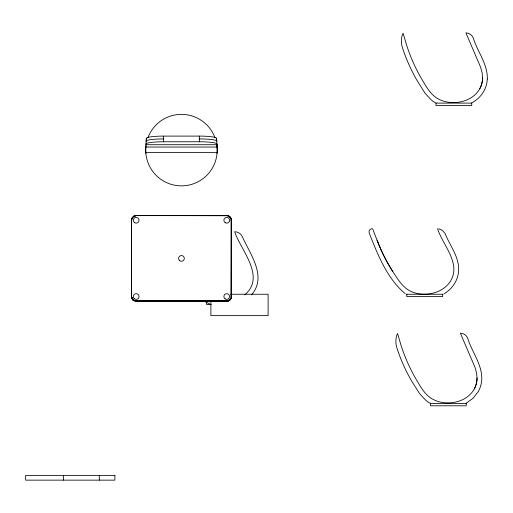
<?xml version="1.0" encoding="UTF-8"?>
<svg xmlns="http://www.w3.org/2000/svg" width="513" height="513" viewBox="0 0 513 513"><rect width="100%" height="100%" fill="white"/><g stroke="black" fill="none" stroke-linecap="round" stroke-linejoin="round"><path stroke-width="0.77" d="M477.045 377.863L477.019 379.069A22.944 22.944 0 0 1 474.294 388.957A23.059 23.059 0 0 0 477.019 377.863L476.603 373.137L475.044 367.462L460.366 333.161A8.33 8.33 0 0 1 467.715 338.214C471.813 351.944 482.246 364.365 481.778 379.299A27.734 27.734 0 0 1 478.469 391.259L473.121 398.223L466.214 403.218L466.214 405.796L430.465 405.796L430.465 403.417L429.637 402.968A29.619 29.619 0 0 1 425.764 400.255L419.711 393.817L411.753 381.23A173.311 173.311 0 0 1 396.991 348.263A21.527 21.527 0 0 1 397.062 334.367L397.601 333.591L400.756 344.364A168.815 168.815 0 0 0 415.863 378.838C419.929 385.475 423.591 392.823 430.029 397.53A24.194 24.194 0 0 0 432.017 398.832L434.78 400.236A32.87 32.87 0 0 0 438.955 401.743C450.401 404.693 463.989 401.98 471.8 392.644A23.643 23.643 0 0 0 474.281 388.95M487.318 78.989C487.786 64.054 477.353 51.64 473.249 37.904A8.33 8.33 0 0 0 465.907 32.858L480.585 67.152L482.143 72.827L482.553 78.758A22.944 22.944 0 0 1 479.835 88.653A23.643 23.643 0 0 1 477.334 92.334C469.523 101.677 455.942 104.389 444.489 101.439A32.87 32.87 0 0 1 440.314 99.926L437.551 98.528A24.194 24.194 0 0 1 435.563 97.226C429.131 92.513 425.457 85.171 421.41 78.527A168.815 168.815 0 0 1 406.29 44.06L403.135 33.287L402.596 34.057A21.527 21.527 0 0 0 402.532 47.953A173.311 173.311 0 0 0 417.287 80.932L425.245 93.507L431.298 99.952A29.619 29.619 0 0 0 435.178 102.658L436.005 103.107L471.748 103.107M131.604 220.058L131.597 296.533M131.469 220.039L131.572 297.021L131.597 220.301M231.1 296.777L231.183 220.308C231.421 218.756 231.036 218.031 230.549 218.365M231.1 220.077L231.459 220.289L231.485 296.527L231.081 297.001M231.164 297.008L231.504 296.52M226.74 215.71L136.182 215.511L134.278 216.011L136.182 215.71M135.945 301.054C136.721 301.49 133.431 300.804 136.189 301.06L226.733 301.06M131.597 219.57C130.783 220.192 132.566 218.211 131.623 219.064M145.846 147.045L146.346 138.35A17.23 2.251 0 0 1 163.576 136.099L199.32 136.099A17.243 2.251 0 0 1 216.582 138.35L217.076 147.045A36.077 35.769 0 0 1 217.076 153.188L216.813 152.778L214.902 152.618L148.193 152.618L146.109 152.778L145.846 153.188A36.077 35.769 0 0 1 145.846 147.045L217.076 147.045M231.299 297.021L231.344 219.045L231.267 219.577M226.983 215.659L135.695 215.633M227.227 215.633C228.471 215.184 230.433 217.724 229.805 216.89M135.695 301.15L135.259 300.894L135.689 301.221L227.233 301.246L228.4 300.868M231.235 297.014C231.741 298.316 229.176 300.285 230.863 298.906M231.113 298.213L231.35 297.021M231.357 297.508L231.478 297.021M135.503 300.855L135.445 301.189M131.552 219.558L131.732 218.57M231.222 297.489L231.434 297.021M227.714 215.71L227.24 215.537M135.227 301.022C133.964 300.842 131.995 299.547 132.598 298.874M131.764 219.359L132.053 217.897M131.835 219.378L131.77 218.859M131.912 219.397L131.963 218.679M231.28 297.502L231.267 297.995M228.061 216.242L228.208 215.755L228.843 216.159M228.439 215.858L228.086 216.153M134.04 300.733L134.246 300.355L134.765 300.9M228.67 215.947L228.112 216.076M131.751 218.583L132.033 218.711M131.854 218.628L132.219 218.281M231.145 298.22L230.042 299.521M230.587 298.765L231.074 298.457L230.465 298.964M132.097 218.217L132.187 217.685L132.598 217.98M132.155 218.249C133.2 216.787 131.783 217.602 132.566 218.224M132.296 218.326L132.675 217.127M229.067 216.723L229.33 216.287L229.875 216.807M229.882 217.159L229.099 216.197M132.405 218.121L132.649 217.736M230.517 298.726L230.132 299.291L230.44 299.521M229.465 216.537L229.119 216.646M230.324 298.874L230.132 299.291M229.914 216.755C229.85 217.672 230.946 217.878 230.19 217.191M133.406 300.349L133.265 299.791M251.408 294.904C267.658 276.654 249.793 253.768 242.226 236.474C240.886 233.62 237.82 231.709 234.672 231.754C240.565 249.902 266.356 276.86 244.675 294.879M133.495 299.868L133.213 300.195L133.688 300.381M230.145 299.605L230.696 299.098M132.732 217.191C134.271 216.242 133.239 216.185 133.098 217.217M132.88 217.326L133.207 216.999M229.734 300.22C227.419 299.919 232.293 300.291 229.131 299.842M229.516 300.349L228.997 300.458L229.978 299.778M230.382 217.345L230.767 218.249M133.047 300.015L132.79 299.291M133.079 299.342L132.848 299.868M229.657 299.791L229.119 300.208M230.812 218.743L230.863 217.903L230.638 218.814M229.369 299.797L229.01 300.054M133.406 216.467L133.797 216.153L134.149 216.787M133.489 216.589L134.477 215.832L135.034 216.005M133.566 216.704L134.028 216.056M229.535 300.374L228.67 300.862L228.477 300.451M133.335 300.054L132.271 298.803M444.155 293.718C452.357 288.986 458.212 280.149 458.622 270.601C459.372 256.866 449.766 245.612 445.072 233.447L442.283 230.324L438.641 228.804M133.72 216.512L134.342 216.172M133.861 216.274L134.278 216.011M228.92 300.323L228.516 300.535M228.869 300.708L229.234 300.381M229.125 300.644L228.625 300.772L228.997 300.458M131.732 298.226L132.335 299.034M134.098 216.21L134.489 215.883M132.072 298.899L131.873 298.451M132.008 298.662C131.155 297.867 132.418 298.072 131.963 297.219M231.222 219.346L231.222 219.089M228.676 300.875L136.189 300.99M132.053 298.38L131.54 297.514L131.995 298.406M231.427 219.545L231.081 219.846M134.521 215.96L135.22 215.755M131.751 298.226L132.11 298.111L131.873 297.232M134.836 216.153L135.278 216.037M132.053 297.655L131.597 297.752L131.854 298.2M227.695 301.022L228.208 301.041M231.485 220.282L231.106 220.308M135.932 301.278L227.676 300.964M131.7 297.489L132.059 297.207M371.919 228.753C369.661 228.836 368.36 231.434 369.354 233.383C377.863 254.884 386.969 278.322 405.097 293.577M131.597 297.508L131.443 297.021M227.458 301.067L226.977 301.054M226.74 301.246L226.97 300.907L226.74 301.272M145.91 144.018A17.448 2.276 0 0 1 163.576 141.768L199.32 141.768A17.461 2.276 0 0 1 217.012 144.018M145.91 144.717L217.012 144.717M372.56 228.715L377.978 242.514M437.576 228.715C441.885 241.995 452.601 253.544 453.87 267.921A23.059 23.059 0 0 1 451.613 279.13A23.643 23.643 0 0 1 449.273 282.913C441.879 292.583 428.426 295.886 416.857 293.442A32.87 32.87 0 0 1 412.625 292.109L411.259 291.544A23.983 23.983 0 0 1 407.758 289.621C401.121 285.196 397.133 278.014 392.804 271.557A168.29 168.29 0 0 1 377.972 242.514M230.767 294.244L268.113 294.244L268.113 315.636L210.894 315.636L210.894 300.58M406.155 294.244L443.245 294.244M211.273 304.382L206.502 304.382L206.502 300.605M430.465 403.417L466.214 403.417M131.482 297.271L131.597 297.752M230.978 298.681L230.869 298.38M227.926 215.87L228.606 216.108M134.56 300.759L133.431 300.323M210.702 304.517L204.501 301.336M229.394 216.64L230.042 217.326M133.527 300.195L133.079 299.983M229.843 216.845L230.529 217.839M133.117 299.945L132.7 299.669M132.822 299.566L132.053 298.906M230.594 217.48L230.869 218.461M132.649 299.111L132.335 298.765M131.886 297.694L131.79 297.239M231.401 219.288L231.26 220.301M216.691 144.204L217.012 146.385A35.596 35.596 0 0 0 216.768 144.525A35.743 35.743 0 0 1 182.083 185.86A35.743 35.743 0 0 1 145.981 145.763M442.572 294.244L442.572 296.623L406.828 296.623L406.828 294.244M436.005 103.107L436.005 105.492L471.748 105.492L471.748 102.908C476.846 100.176 481.226 96.046 483.996 90.942A27.734 27.734 0 0 0 487.305 78.989M231.325 220.301L231.26 296.54M216.582 138.35L216.582 139.812M199.32 136.099L199.32 141.768M163.576 136.099L163.576 141.768M146.346 138.35L146.346 141.28M99.291 475.378L99.291 480.142M63.541 475.378L63.541 480.142M392.798 271.563A168.52 168.52 0 0 1 377.068 240.161M482.56 77.559A23.059 23.059 0 0 1 479.841 88.653M147.872 137.894A35.743 35.743 0 0 1 215.05 137.894M145.91 141.184A17.448 2.276 0 0 1 163.576 138.933M199.32 138.933A17.461 2.276 0 0 1 217.012 141.184M114.886 475.378L25.65 475.378L25.65 480.142L114.886 480.142L114.886 475.378M134.752 222.751A2.86 2.86 0 0 0 139.042 220.276A2.86 2.86 0 0 0 134.752 217.801A2.86 2.86 0 0 0 134.752 222.751M134.669 298.944A2.86 2.86 0 0 0 139.042 296.617A2.86 2.86 0 0 0 134.836 294A2.86 2.86 0 0 0 134.669 298.944M179.774 260.713A2.86 2.86 0 0 0 184.302 258.712A2.86 2.86 0 0 0 180.307 255.788A2.86 2.86 0 0 0 179.774 260.713M225.252 222.725A2.86 2.86 0 0 0 229.6 220.353A2.86 2.86 0 0 0 225.367 217.775A2.86 2.86 0 0 0 225.252 222.725M225.104 298.874A2.86 2.86 0 0 0 229.587 296.764A2.86 2.86 0 0 0 225.521 293.936A2.86 2.86 0 0 0 225.104 298.874"/></g></svg>
